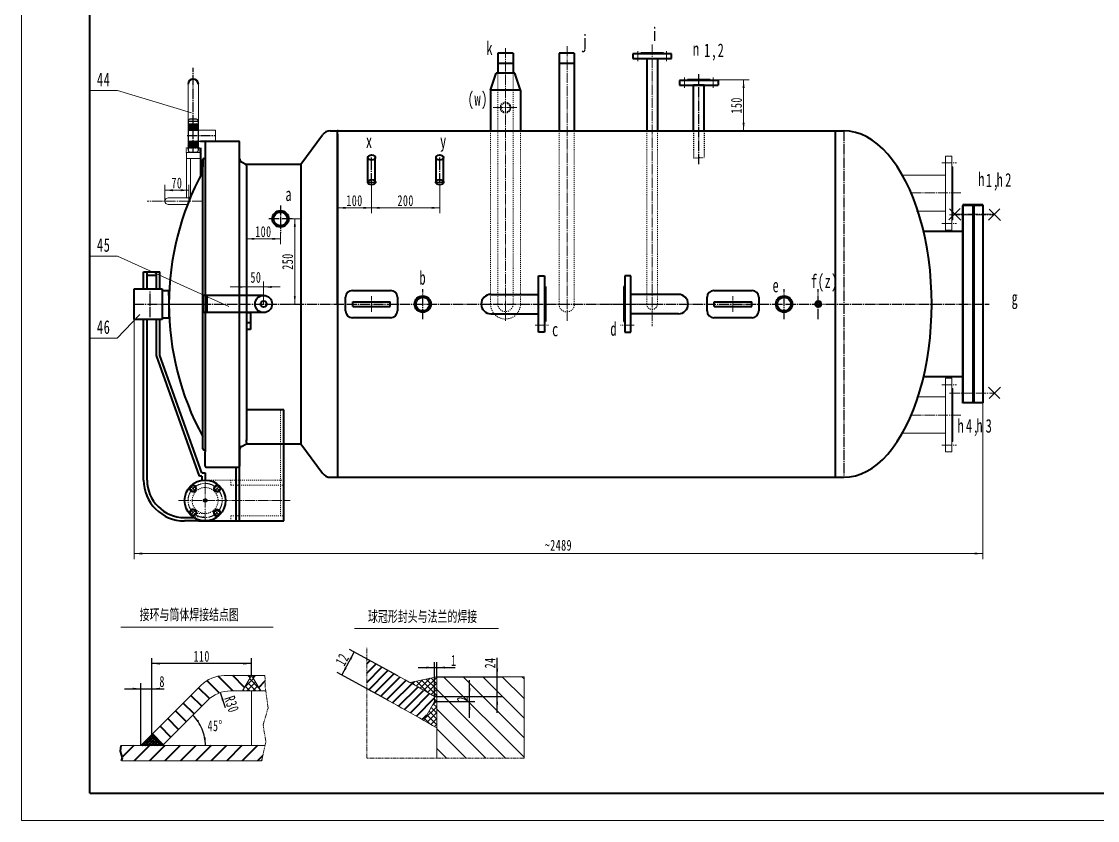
# Model space of a CAD drawing. Header units: millimetres. Extents: x -3364 to 3364, y -2376 to 2376.
# Drawn here: x -3364 to -208, y -2376 to -33 of the extents above; entities that cross this region are included whole.
import ezdxf
from ezdxf.enums import TextEntityAlignment as Align

# ---------------------------------------------------------------- set-up
doc = ezdxf.new("R2010")
doc.units = ezdxf.units.MM
for name, pattern in [('EB_DASH', [6, 3, -3]), ('EB_DASHDOT', [39, 30, -3, 3, -3]), ('双点画线', [22, 12, -2, 2, -2, 2, -2]), ('点画线', [18, 12, -2, 2, -2])]:
    doc.linetypes.add(name, pattern=pattern)
doc.layers.get('0').update_dxf_attribs({"lineweight": 35})
for name, color, linetype, lineweight in [('1', 4, 'Continuous', 18), ('CAXA0', 4, 'Continuous', 35), ('CAXA1', 1, 'EB_DASHDOT', 25), ('CAXA2', 6, 'EB_DASH', 25), ('CAXA4', 3, 'Continuous', 25), ('CAXACDR_DWG1', 4, 'Continuous', 25), ('CAXA中心线层', 1, 'EB_DASHDOT', 25), ('CDR_DIM', 7, 'Continuous', 0), ('CDR_DWG1', 4, 'Continuous', 0), ('CDR_DWG3', 1, 'EB_DASHDOT', 0), ('CDR_DWG5', 6, 'EB_DASH', 0), ('CDR_TEXT', 7, 'Continuous', 0), ('中心线层', 1, '点画线', 18), ('中粗线', 4, 'Continuous', 18), ('双点划线层', 6, '双点画线', 18), ('尺寸线层', 3, 'Continuous', 18), ('粗实线层', 7, 'Continuous', 35), ('细实线层', 7, 'Continuous', 18)]:
    doc.layers.add(name, color=color, linetype=linetype, lineweight=lineweight)
doc.styles.add('标准', font='', dxfattribs={"width": 0.667})
doc.styles.get('标准').set_extended_font_data('宋体')
doc.dimstyles.new('标准', dxfattribs={"dimscale": 8, "dimtxt": 4, "dimasz": 3, "dimexe": 2, "dimexo": 0, "dimtad": 1, "dimdec": 0, "dimdsep": 46, "dimtxsty": '标准', "dimblk": '_CAXARROW', "dimcen": 0, "dimdle": 6, "dimadec": 0, "dimazin": 2, "dimtfac": 0.707107, "dimtdec": 0, "dimtmove": 2, "dimatfit": 3, "dimfxl": 1, "dimfrac": 2, "dimtolj": 1, "dimtzin": 0, "dimarcsym": 1})

# ---------------------------------------------------------------- blocks, each defined once
blk = doc.blocks.new('*X32')
at = {"layer": '细实线层', "lineweight": 18}
h = blk.add_hatch(color=0, dxfattribs=at)
edge = h.paths.add_edge_path(flags=0)
edge.add_arc((0, 0), 0, 0, 360)
at = {"layer": '细实线层', "color": 0}
for p, q in [((-217.7, 65.6), (-297.7, 65.6)), ((0, 0), (-217.7, 65.6))]:
    blk.add_line(p, q, dxfattribs=at)
at = {"layer": '细实线层', "color": 0, "lineweight": 18, "insert": (-257.7, 77.6), "char_height": 40, "width": 136, "attachment_point": 8, "line_spacing_factor": 1.15057, "style": '标准'}
blk.add_mtext('\\T1.1;44', dxfattribs=at)
blk = doc.blocks.new('*X33')
at = {"layer": '细实线层', "lineweight": 18}
h = blk.add_hatch(color=0, dxfattribs=at)
edge = h.paths.add_edge_path(flags=0)
edge.add_arc((0, 0), 0, 0, 360)
at = {"layer": '细实线层', "color": 0}
for p, q in [((-327.3, 147.7), (-407.3, 147.7)), ((0, 0), (-327.3, 147.7))]:
    blk.add_line(p, q, dxfattribs=at)
at = {"layer": '细实线层', "color": 0, "lineweight": 18, "insert": (-367.3, 159.7), "char_height": 40, "width": 136, "attachment_point": 8, "line_spacing_factor": 1.15057, "style": '标准'}
blk.add_mtext('\\T1.1;45', dxfattribs=at)
blk = doc.blocks.new('*X34')
at = {"layer": '细实线层', "lineweight": 18}
h = blk.add_hatch(color=0, dxfattribs=at)
edge = h.paths.add_edge_path(flags=0)
edge.add_arc((0, 0), 0, 0, 360)
at = {"layer": '细实线层', "color": 0}
for p, q in [((0, 0), (-65.8, -69.4)), ((-65.8, -69.4), (-145.8, -69.4))]:
    blk.add_line(p, q, dxfattribs=at)
at = {"layer": '细实线层', "color": 0, "lineweight": 18, "insert": (-105.8, -57.4), "char_height": 40, "width": 136, "attachment_point": 8, "line_spacing_factor": 1.15057, "style": '标准'}
blk.add_mtext('\\T1.1;46', dxfattribs=at)
blk = doc.blocks.new('*X36')
at = {"color": 0}
for p, q in [((502.26, 982.66), (496.91, 988.02)), ((502.26, 975.59), (495.26, 982.59)), ((502.26, 968.52), (495.26, 975.52)), ((502.26, 961.45), (495.26, 968.45)), ((502.26, 954.38), (495.26, 961.38)), ((502.26, 947.31), (495.26, 954.31)), ((502.26, 940.23), (495.26, 947.23)), ((502.26, 933.16), (495.26, 940.16)), ((502.26, 926.09), (495.26, 933.09)), ((497.72, 923.57), (495.26, 926.02))]:
    blk.add_line(p, q, dxfattribs=at)
blk = doc.blocks.new('$CAXA_FRAME_13B17AC1$')
at = {"layer": '粗实线层'}
for q in [(-395.5, 287), (410.5, -287)]:
    blk.add_line((-395.5, -287), q, dxfattribs=at)
at = {"layer": '细实线层'}
for q in [(-420.5, 297), (420.5, -297)]:
    blk.add_line((-420.5, -297), q, dxfattribs=at)
blk = doc.blocks.new('*X39')
at = {"layer": 'CAXA4', "linetype": 'Continuous', "transparency": 16777216}
for points in [[(-2387.8, -1882.1), (-2401.9, -1901.8), (-2396.7, -1904.7)], [(-2424.5, -1949.6), (-2415.7, -1927.1), (-2410.4, -1930)]]:
    blk.add_hatch(color=0, dxfattribs=at).paths.add_polyline_path(points, flags=0)
at = {"layer": 'CAXA4', "color": 0, "linetype": 'Continuous', "transparency": 16777216}
for p, q in [((-2424.5, -1949.6), (-2387.8, -1882.1)), ((-2260.1, -1951.7), (-2401.9, -1874.5)), ((-2296.8, -2019.1), (-2438.6, -1942))]:
    blk.add_line(p, q, dxfattribs=at)
at = {"layer": 'CAXA4', "color": 0, "transparency": 16777216, "insert": (-2423.5, -1903.8), "char_height": 32, "width": 64, "attachment_point": 5, "rotation": 61.4474, "line_spacing_factor": 1.15057, "style": '标准'}
blk.add_mtext('\\T1.1;12', dxfattribs=at)
blk = doc.blocks.new('_CAXARROW')
blk.add_hatch(color=0).paths.add_polyline_path([(0, 0), (-1, 0.125), (-1, -0.125)], flags=0)
blk = doc.blocks.new('*X40')
at = {"layer": 'CAXA4', "linetype": 'Continuous', "transparency": 16777216}
for points in [[(-1968.7, -1954.5), (-1971.7, -1930.5), (-1965.7, -1930.5)], [(-1968.7, -2012.2), (-1971.7, -2036.2), (-1965.7, -2036.2)]]:
    blk.add_hatch(color=0, dxfattribs=at).paths.add_polyline_path(points, flags=0)
at = {"layer": 'CAXA4', "color": 0, "linetype": 'Continuous', "transparency": 16777216}
for p, q in [((-1968.7, -2060.2), (-1968.7, -1899.2)), ((-2145.9, -1954.5), (-1952.7, -1954.5)), ((-2152.3, -2012.2), (-1952.7, -2012.2))]:
    blk.add_line(p, q, dxfattribs=at)
at = {"layer": 'CAXA4', "color": 0, "transparency": 16777216, "insert": (-1989.7, -1913.8), "char_height": 32, "width": 64, "attachment_point": 5, "rotation": 90, "line_spacing_factor": 1.15057, "style": '标准'}
blk.add_mtext('\\T1.1;24', dxfattribs=at)
blk = doc.blocks.new('*X41')
at = {"layer": 'CAXA4', "linetype": 'Continuous', "transparency": 16777216}
for points in [[(-3014, -1989.6), (-3038, -1986.6), (-3038, -1992.6)], [(-2982, -1989.6), (-2958, -1986.6), (-2958, -1992.6)]]:
    blk.add_hatch(color=0, dxfattribs=at).paths.add_polyline_path(points, flags=0)
at = {"layer": 'CAXA4', "color": 0, "linetype": 'Continuous', "transparency": 16777216}
for p, q in [((-3014, -2156.1), (-3014, -1973.6)), ((-2982, -2124.1), (-2982, -1973.6)), ((-3062, -1989.6), (-2945.3, -1989.6))]:
    blk.add_line(p, q, dxfattribs=at)
at = {"layer": 'CAXA4', "color": 0, "transparency": 16777216, "insert": (-2951.4, -1968.6), "char_height": 32, "width": 64, "attachment_point": 5, "line_spacing_factor": 1.15057, "style": '标准'}
blk.add_mtext('\\T1.1;8', dxfattribs=at)
blk = doc.blocks.new('*X42')
at = {"layer": 'CAXA4', "linetype": 'Continuous', "transparency": 16777216}
blk.add_hatch(color=0, dxfattribs=at).paths.add_polyline_path([(-2780.9, -2000.8), (-2770.5, -2022.6), (-2776.2, -2024.5)], flags=0)
at = {"layer": 'CAXA4', "color": 0, "linetype": 'Continuous', "transparency": 16777216}
blk.add_line((-2780.9, -2000.8), (-2766.5, -2044.5), dxfattribs=at)
at = {"layer": 'CAXA4', "color": 0, "linetype": 'Continuous', "transparency": 16777216, "insert": (-2747.4, -2035.1), "char_height": 32, "width": 91.921, "attachment_point": 5, "rotation": 288.3032, "line_spacing_factor": 1.15057, "style": '标准'}
blk.add_mtext('\\T1.1;R30', dxfattribs=at)
blk = doc.blocks.new('*X43')
at = {"layer": 'CAXA4', "linetype": 'Continuous', "transparency": 16777216}
for points in [[(-2861.5, -2066.9), (-2848.6, -2087.3), (-2843.8, -2083.7)], [(-2824.6, -2156.1), (-2829.8, -2132.5), (-2823.9, -2131.7)]]:
    blk.add_hatch(color=0, dxfattribs=at).paths.add_polyline_path(points, flags=0)
at = {"layer": 'CAXA4', "color": 0, "linetype": 'Continuous', "transparency": 16777216}
for start, end in [(22.5, 45), (0, 22.5)]:
    blk.add_arc((-2950.7, -2156.1), 126.1, start, end, dxfattribs=at)
at = {"layer": 'CAXA4', "color": 0, "transparency": 16777216, "insert": (-2796.4, -2098.5), "char_height": 32, "width": 86.704, "attachment_point": 5, "line_spacing_factor": 1.15057, "style": '标准'}
blk.add_mtext('\\T1.1;45%%D', dxfattribs=at)
blk = doc.blocks.new('*X44')
at = {"layer": 'CAXA4', "linetype": 'Continuous', "transparency": 16777216}
for points in [[(-2152.3, -1927.5), (-2176.3, -1924.5), (-2176.3, -1930.5)], [(-2145.9, -1927.5), (-2121.9, -1924.5), (-2121.9, -1930.5)]]:
    blk.add_hatch(color=0, dxfattribs=at).paths.add_polyline_path(points, flags=0)
at = {"layer": 'CAXA4', "color": 0, "linetype": 'Continuous', "transparency": 16777216}
for p, q in [((-2152.3, -2012.2), (-2152.3, -1911.5)), ((-2145.9, -1954.5), (-2145.9, -1911.5)), ((-2200.3, -1927.5), (-2091.7, -1927.5))]:
    blk.add_line(p, q, dxfattribs=at)
at = {"layer": 'CAXA4', "color": 0, "transparency": 16777216, "insert": (-2096.1, -1906.5), "char_height": 32, "width": 64, "attachment_point": 5, "line_spacing_factor": 1.15057, "style": '标准'}
blk.add_mtext('\\T1.1;1', dxfattribs=at)
blk = doc.blocks.new('*X45')
at = {"layer": 'CAXA4', "linetype": 'Continuous', "transparency": 16777216}
for points in [[(-2049.9, -2012.2), (-2052.9, -1988.2), (-2046.9, -1988.2)], [(-2049.9, -2026.8), (-2052.9, -2050.8), (-2046.9, -2050.8)]]:
    blk.add_hatch(color=0, dxfattribs=at).paths.add_polyline_path(points, flags=0)
at = {"layer": 'CAXA4', "color": 0, "linetype": 'Continuous', "transparency": 16777216}
for p, q in [((-2049.9, -2074.8), (-2049.9, -1964.2)), ((-2152.3, -2012.2), (-2033.9, -2012.2)), ((-2152.3, -2026.8), (-2033.9, -2026.8))]:
    blk.add_line(p, q, dxfattribs=at)
at = {"layer": 'CAXA4', "color": 0, "transparency": 16777216, "insert": (-2070.9, -2019.5), "char_height": 32, "width": 64, "attachment_point": 5, "rotation": 90, "line_spacing_factor": 1.15057, "style": '标准'}
blk.add_mtext('\\T1.1;2', dxfattribs=at)
blk = doc.blocks.new('*X46')
at = {"layer": 'CAXA4', "linetype": 'Continuous', "transparency": 16777216}
for points in [[(-2982, -1915.7), (-2958, -1918.7), (-2958, -1912.7)], [(-2689.1, -1915.7), (-2713.1, -1918.7), (-2713.1, -1912.7)]]:
    blk.add_hatch(color=0, dxfattribs=at).paths.add_polyline_path(points, flags=0)
at = {"layer": 'CAXA4', "color": 0, "linetype": 'Continuous', "transparency": 16777216}
for p, q in [((-2982, -2124.1), (-2982, -1899.7)), ((-2689.1, -1915.7), (-2982, -1915.7)), ((-2689.1, -1951.2), (-2689.1, -1899.7))]:
    blk.add_line(p, q, dxfattribs=at)
at = {"layer": 'CAXA4', "color": 0, "transparency": 16777216, "insert": (-2835.5, -1894.7), "char_height": 32, "width": 87.178, "attachment_point": 5, "line_spacing_factor": 1.15057, "style": '标准'}
blk.add_mtext('\\T1.1;110', dxfattribs=at)
blk = doc.blocks.new('*X47')
at = {"layer": '尺寸线层', "linetype": 'Continuous', "transparency": 16777216}
for points in [[(-3033.9, -1593.1), (-3009.9, -1590.1), (-3009.9, -1596.1)], [(-544.4, -1593.1), (-568.4, -1590.1), (-568.4, -1596.1)]]:
    blk.add_hatch(color=0, dxfattribs=at).paths.add_polyline_path(points, flags=0)
at = {"layer": '尺寸线层', "color": 0, "linetype": 'Continuous', "transparency": 16777216}
for p, q in [((-3033.9, -861.5), (-3033.9, -1609.1)), ((-544.4, -861.5), (-544.4, -1609.1)), ((-3033.9, -1593.1), (-544.4, -1593.1))]:
    blk.add_line(p, q, dxfattribs=at)
at = {"layer": '尺寸线层', "color": 0, "transparency": 16777216, "insert": (-1789.1, -1568.9), "char_height": 32, "width": 158.23, "attachment_point": 5, "line_spacing_factor": 1.15057, "style": '标准'}
blk.add_mtext('\\T1.1;~2489', dxfattribs=at)
blk = doc.blocks.new('*X49')
at = {"layer": '尺寸线层', "linetype": 'Continuous', "transparency": 16777216}
for points in [[(-2704.4, -811.3), (-2728.4, -808.3), (-2728.4, -814.3)], [(-2653.8, -811.3), (-2629.8, -808.3), (-2629.8, -814.3)]]:
    blk.add_hatch(color=0, dxfattribs=at).paths.add_polyline_path(points, flags=0)
at = {"layer": '尺寸线层', "color": 0, "linetype": 'Continuous', "transparency": 16777216}
for p, q in [((-2752.4, -811.3), (-2605.8, -811.3)), ((-2704.4, -861.5), (-2704.4, -795.3)), ((-2653.8, -861.2), (-2653.8, -795.3))]:
    blk.add_line(p, q, dxfattribs=at)
at = {"layer": '尺寸线层', "color": 0, "transparency": 16777216, "insert": (-2676.5, -783.2), "char_height": 32, "width": 64, "attachment_point": 5, "line_spacing_factor": 1.15057, "style": '标准'}
blk.add_mtext('\\T1.1;50', dxfattribs=at)
blk = doc.blocks.new('*X50')
at = {"layer": '尺寸线层', "linetype": 'Continuous', "transparency": 16777216}
for points in [[(-2704.7, -670.1), (-2680.7, -667.1), (-2680.7, -673.1)], [(-2604.4, -670.1), (-2628.4, -667.1), (-2628.4, -673.1)]]:
    blk.add_hatch(color=0, dxfattribs=at).paths.add_polyline_path(points, flags=0)
at = {"layer": '尺寸线层', "color": 0, "linetype": 'Continuous', "transparency": 16777216}
for p, q in [((-2704.7, -734.2), (-2704.7, -654.1)), ((-2604.4, -652.6), (-2604.4, -686.1)), ((-2704.7, -670.1), (-2604.4, -670.1))]:
    blk.add_line(p, q, dxfattribs=at)
at = {"layer": '尺寸线层', "color": 0, "transparency": 16777216, "insert": (-2654.5, -649.1), "char_height": 32, "width": 87.178, "attachment_point": 5, "line_spacing_factor": 1.15057, "style": '标准'}
blk.add_mtext('\\T1.1;100', dxfattribs=at)
blk = doc.blocks.new('*X51')
at = {"layer": '尺寸线层', "linetype": 'Continuous', "transparency": 16777216}
for points in [[(-2562.4, -611.5), (-2565.4, -635.5), (-2559.4, -635.5)], [(-2562.4, -861.5), (-2565.4, -837.5), (-2559.4, -837.5)]]:
    blk.add_hatch(color=0, dxfattribs=at).paths.add_polyline_path(points, flags=0)
at = {"layer": '尺寸线层', "color": 0, "linetype": 'Continuous', "transparency": 16777216}
for p, q in [((-2575.9, -611.5), (-2546.4, -611.5)), ((-2562.4, -861.5), (-2562.4, -611.5)), ((-2544.3, -861.5), (-2578.4, -861.5))]:
    blk.add_line(p, q, dxfattribs=at)
at = {"layer": '尺寸线层', "color": 0, "transparency": 16777216, "insert": (-2583.4, -736.5), "char_height": 32, "width": 90.973, "attachment_point": 5, "rotation": 90, "line_spacing_factor": 1.15057, "style": '标准'}
blk.add_mtext('\\T1.1;250', dxfattribs=at)
blk = doc.blocks.new('*X69')
at = {"layer": '尺寸线层', "linetype": 'Continuous', "transparency": 16777216}
for points in [[(-1245.9, -203.5), (-1242.9, -227.5), (-1248.9, -227.5)], [(-1245.9, -353.5), (-1242.9, -329.5), (-1248.9, -329.5)]]:
    blk.add_hatch(color=0, dxfattribs=at).paths.add_polyline_path(points, flags=0)
at = {"layer": '尺寸线层', "color": 0, "linetype": 'Continuous', "transparency": 16777216}
for p, q in [((-1377.2, -203.5), (-1229.9, -203.5)), ((-1245.9, -203.5), (-1245.9, -353.5)), ((-1377.2, -353.5), (-1229.9, -353.5))]:
    blk.add_line(p, q, dxfattribs=at)
at = {"layer": '尺寸线层', "color": 0, "transparency": 16777216, "insert": (-1266.9, -278.5), "char_height": 32, "width": 87.178, "attachment_point": 5, "rotation": 90, "line_spacing_factor": 1.15057, "style": '标准'}
blk.add_mtext('\\T1.1;150', dxfattribs=at)
blk = doc.blocks.new('*X70')
at = {"layer": '尺寸线层', "linetype": 'Continuous', "transparency": 16777216}
for points in [[(-2437.2, -579.2), (-2413.2, -576.2), (-2413.2, -582.2)], [(-2337.2, -579.2), (-2361.2, -576.2), (-2361.2, -582.2)]]:
    blk.add_hatch(color=0, dxfattribs=at).paths.add_polyline_path(points, flags=0)
at = {"layer": '尺寸线层', "color": 0, "linetype": 'Continuous', "transparency": 16777216}
for p, q in [((-2437.2, -363.3), (-2437.2, -595.2)), ((-2337.2, -503.9), (-2337.2, -595.2)), ((-2437.2, -579.2), (-2337.2, -579.2))]:
    blk.add_line(p, q, dxfattribs=at)
at = {"layer": '尺寸线层', "color": 0, "transparency": 16777216, "insert": (-2387.2, -558.2), "char_height": 32, "width": 87.178, "attachment_point": 5, "line_spacing_factor": 1.15057, "style": '标准'}
blk.add_mtext('\\T1.1;100', dxfattribs=at)
blk = doc.blocks.new('*X71')
at = {"layer": '尺寸线层', "linetype": 'Continuous', "transparency": 16777216}
for points in [[(-2337.2, -579.2), (-2313.2, -576.2), (-2313.2, -582.2)], [(-2137.2, -579.2), (-2161.2, -576.2), (-2161.2, -582.2)]]:
    blk.add_hatch(color=0, dxfattribs=at).paths.add_polyline_path(points, flags=0)
at = {"layer": '尺寸线层', "color": 0, "linetype": 'Continuous', "transparency": 16777216}
for p, q in [((-2337.2, -503.9), (-2337.2, -595.2)), ((-2137.2, -511.5), (-2137.2, -595.2)), ((-2337.2, -579.2), (-2137.2, -579.2))]:
    blk.add_line(p, q, dxfattribs=at)
at = {"layer": '尺寸线层', "color": 0, "transparency": 16777216, "insert": (-2237.2, -558.2), "char_height": 32, "width": 90.973, "attachment_point": 5, "line_spacing_factor": 1.15057, "style": '标准'}
blk.add_mtext('\\T1.1;200', dxfattribs=at)
blk = doc.blocks.new('*X98')
at = {"layer": '尺寸线层', "linetype": 'Continuous', "transparency": 16777216}
for points in [[(-2943.2, -527.5), (-2919.2, -524.5), (-2919.2, -530.5)], [(-2873.1, -527.5), (-2897.1, -524.5), (-2897.1, -530.5)]]:
    blk.add_hatch(color=0, dxfattribs=at).paths.add_polyline_path(points, flags=0)
at = {"layer": '尺寸线层', "color": 0, "linetype": 'Continuous', "transparency": 16777216}
for p, q in [((-2943.2, -559.4), (-2943.2, -511.5)), ((-2943.2, -527.5), (-2873.1, -527.5)), ((-2873.1, -559.4), (-2873.1, -511.5))]:
    blk.add_line(p, q, dxfattribs=at)
at = {"layer": '尺寸线层', "color": 0, "transparency": 16777216, "insert": (-2908.2, -506.5), "char_height": 32, "width": 64, "attachment_point": 5, "line_spacing_factor": 1.15057, "style": '标准'}
blk.add_mtext('\\T1.1;70', dxfattribs=at)
blk = doc.blocks.new('C$39657F2645EE43B7912445A6155F44A7')
at = {"layer": 'CAXA0', "linetype": 'Continuous', "lineweight": 35}
for p, q in [((20, 80), (132, 80)), ((0, 20), (0, 60)), ((21, 33), (21, 47)), ((21, 47), (131, 47)), ((21, 33), (131, 33)), ((131, 33), (131, 47)), ((152, 60), (152, 20)), ((132, 0), (20, 0))]:
    blk.add_line(p, q, dxfattribs=at)
for centre, start, end in [((20, 60), 90, 180), ((132, 60), 0, 90), ((20, 20), 180, 270), ((132, 20), 270, 360)]:
    blk.add_arc(centre, 20, start, end, dxfattribs=at)
at = {"layer": '中心线层', "linetype": '点画线', "lineweight": 18}
blk.add_line((76, 17), (76, 63), dxfattribs=at)
blk.add_line((76, 17), (76, 63), dxfattribs=at)

msp = doc.modelspace()

# ---------------------------------------------------------------- hatches: boundary and pattern name
h = msp.add_hatch()
h.set_pattern_fill('无图案', color=0, scale=19.2, angle=45, style=0, pattern_type=0)
h.set_pattern_definition([(45, (0, 0), (-13.57645, 13.57645), [])])
edge = h.paths.add_edge_path(flags=0)
edge.add_line((-2351.2, -1989.2), (-2351.2, -1984.8))
edge.add_line((-2351.2, -1984.8), (-2351.2, -1901.8))
edge.add_arc((-6946, -10418.2), 9676.8, 60.794, 61.65197, ccw=False)
edge.add_arc((-6946, -10418.2), 9676.8, 60.30499, 60.794, ccw=False)
edge.add_line((-2152.3, -2012.2), (-2152.3, -2026.8))
edge.add_line((-2152.3, -2026.8), (-2184.2, -2082.5))
edge.add_arc((-6946, -10418.2), 9600, 60.26247, 61.40438)
at = {"lineweight": 0}
h = msp.add_hatch(dxfattribs=at)
h.set_pattern_fill('ANSI37', color=256, scale=3.84, angle=90, style=0)
h.paths.add_polyline_path([(-2689.1, -1995.9), (-2693.9, -1995.9), (-2716.1, -1995.9), (-2709.8, -1985.5), (-2692.7, -1957.3), (-2689.1, -1951.2), (-2685.4, -1957.3), (-2668.3, -1985.5), (-2662, -1995.9)], flags=0)
h = msp.add_hatch(dxfattribs=at)
h.set_pattern_fill('ANSI37', color=256, scale=3.84, style=0)
edge = h.paths.add_edge_path(flags=0)
edge.add_line((-2184.2, -2082.5), (-2182.9, -2080.3))
edge.add_line((-2182.9, -2080.3), (-2152.3, -2026.8))
edge.add_line((-2152.3, -2026.8), (-2152.3, -2012.2))
edge.add_arc((-6946, -10418.2), 9676.8, 60.30499, 60.794)
edge.add_line((-2224.2, -1971.6), (-2145.9, -1954.5))
edge.add_line((-2145.9, -1954.5), (-2145.9, -2104.4))
edge.add_arc((-6946, -10418.2), 9600, 59.99916, 60.26247)
h = msp.add_hatch(dxfattribs=at)
h.set_pattern_fill('ANSI31', color=256, style=0, pattern_type=0)
h.set_pattern_definition([(135, (0, 0), (-28.7368, -28.7368), [])])
h.paths.add_polyline_path([(-1889.9, -1967.3), (-1889.9, -1954.5), (-2145.9, -1954.5), (-2145.9, -2102.2), (-2145.9, -2193.3), (-1889.9, -2193.3)], flags=0)
h = msp.add_hatch()
h.set_pattern_fill('ANSI37', scale=1.92, angle=90, style=0)
h.paths.add_polyline_path([(-2950.7, -2156.1), (-2983.4, -2156.1), (-2988.9, -2156.1), (-3014, -2156.1), (-2982, -2124.1)], flags=0)

# ---------------------------------------------------------------- linework, layer by layer
at = {"linetype": 'Continuous', "lineweight": 0}
for p, q in [((-1965.3, -125.5), (-1965.3, -155.3)), ((-1923.3, -125.5), (-1923.3, -155.3)), ((-1785.8, -125.5), (-1785.8, -155.3)), ((-1743.8, -125.5), (-1743.8, -155.3))]:
    msp.add_line(p, q, dxfattribs=at)
at = {"color": 0}
for p, q in [((-2744.5, -1995.9), (-2787.6, -1952.9)), ((-2709.8, -1985.5), (-2744.1, -1951.1)), ((-2692.7, -1957.3), (-2698.8, -1951.1)), ((-2685.4, -1957.3), (-2679.3, -1951.1)), ((-2812.5, -2018.5), (-2844.5, -1986.5)), ((-2783.9, -2001.8), (-2820.1, -1965.7)), ((-2668.3, -1985.5), (-2649.7, -1966.8)), ((-2835.4, -2040.8), (-2867.1, -2009.2)), ((-2858, -2063.5), (-2889.7, -2031.8)), ((-2903.3, -2108.7), (-2935, -2077)), ((-2880.7, -2086.1), (-2912.3, -2054.4)), ((-2925.9, -2131.3), (-2957.6, -2099.7)), ((-2948.6, -2154), (-2980.2, -2122.3)), ((-2658.9, -2199.1), (-2660.7, -2200.9))]:
    msp.add_line(p, q, dxfattribs=at)
at = {"color": 1}
msp.add_line((-2950.7, -2156.1), (-2982, -2124.1), dxfattribs=at)
at = {"color": 7}
for p, q in [((-3073.5, -2172.7), (-3071.7, -2156.1)), ((-3068, -2191.9), (-3073.5, -2172.7)), ((-3070.4, -2200.9), (-3068, -2191.9))]:
    msp.add_line(p, q, dxfattribs=at)
at = {"layer": '1'}
for p, q in [((-2689.1, -1951.2), (-2716.1, -1995.9)), ((-2689.1, -1951.2), (-2662, -1995.9)), ((-2689.1, -1995.9), (-2689.1, -2156.1))]:
    msp.add_line(p, q, dxfattribs=at)
at = {"layer": 'CAXA0', "linetype": 'Continuous', "lineweight": 35}
for p, q in [((-1922.2, -125.5), (-1966.5, -125.5)), ((-1966.5, -125.5), (-1966.5, -184.6)), ((-1922.2, -125.5), (-1922.2, -184.6)), ((-1787, -125.5), (-1787, -353.5)), ((-1742.7, -125.5), (-1787, -125.5)), ((-1742.7, -125.5), (-1742.7, -353.5)), ((-1547.8, -125.5), (-1547.8, -127.5)), ((-1480.8, -125.5), (-1547.8, -125.5)), ((-1480.8, -127.5), (-1480.8, -125.5)), ((-1966.5, -155.3), (-1922.2, -155.3)), ((-1787, -155.3), (-1742.7, -155.3)), ((-1571, -127.5), (-1571, -141.3)), ((-1457.7, -127.5), (-1571, -127.5)), ((-1571, -141.3), (-1530.2, -141.3)), ((-1530.2, -141.3), (-1530.2, -353.5)), ((-1530.2, -141.3), (-1457.7, -141.3)), ((-1498.6, -141.3), (-1498.6, -353.5)), ((-1457.7, -141.3), (-1457.7, -127.5)), ((-1988.2, -233.9), (-1971.4, -184.6)), ((-1917.2, -184.6), (-1971.4, -184.6)), ((-1900.6, -233.9), (-1917.2, -184.6)), ((-1433.9, -205.5), (-1433.9, -219.3)), ((-1320.6, -205.5), (-1433.9, -205.5)), ((-1433.9, -219.3), (-1320.6, -219.3)), ((-1410.7, -203.5), (-1410.7, -205.5)), ((-1343.7, -203.5), (-1410.7, -203.5)), ((-1393, -353.5), (-1393, -219.3)), ((-1361.5, -219.3), (-1393, -219.3)), ((-1361.5, -353.5), (-1361.5, -219.3)), ((-1343.7, -205.5), (-1343.7, -203.5)), ((-1320.9, -205.5), (-1320.9, -219.3)), ((-1988.2, -233.9), (-1988.2, -353.5)), ((-1900.6, -233.9), (-1988.2, -233.9)), ((-1900.6, -233.9), (-1900.6, -353.5)), ((-2544.4, -451.5), (-2481.1, -365.5)), ((-2458.2, -353.5), (-2437.2, -353.5)), ((-2437.2, -353.5), (-952.2, -353.5)), ((-2437.2, -861.5), (-2437.2, -353.5)), ((-2437.2, -363.3), (-2437.2, -1369.5)), ((-977.2, -353.5), (-977.2, -1369.5)), ((-2839.2, -383.4), (-2794.7, -383.4)), ((-2839.2, -416.9), (-2839.2, -403.4)), ((-2839.2, -403.4), (-2839.2, -485.8)), ((-2825.4, -386.6), (-2825.4, -428.6)), ((-2825.4, -407.6), (-2825.4, -1294.5)), ((-2822.4, -383.6), (-2727.4, -383.6)), ((-2725.3, -384.4), (-2725.3, -1497.4)), ((-2724.4, -435.4), (-2724.4, -386.6)), ((-2832.2, -437.6), (-2832.2, -458.6)), ((-2832.2, -1264.5), (-2832.2, -437.6)), ((-2829.2, -434.6), (-2825.4, -434.6)), ((-2348.2, -504), (-2348.2, -431.5)), ((-2326.2, -504), (-2326.2, -431.5)), ((-2148.2, -504), (-2148.2, -431.5)), ((-2126.2, -504), (-2126.2, -431.5)), ((-2718.9, -444.3), (-2704.4, -451.6)), ((-2704.4, -451.5), (-2544.4, -451.5)), ((-2704.4, -455.5), (-2704.4, -451.6)), ((-2704.4, -455.5), (-2704.4, -463.9)), ((-2704.4, -461.5), (-2704.4, -1261.5)), ((-2544.3, -451.5), (-2544.3, -1271.7)), ((-2348.2, -511.6), (-2348.2, -511.5)), ((-2148.2, -511.6), (-2148.2, -511.5)), ((-544.4, -570.6), (-602.5, -570.6)), ((-602.5, -570.6), (-602.5, -1150.6)), ((-544.4, -572.4), (-602.5, -572.4)), ((-602.5, -1152.4), (-602.5, -572.4)), ((-573, -1150.6), (-573, -570.6)), ((-570, -1150.6), (-570, -570.6)), ((-544.4, -570.6), (-544.4, -1150.6)), ((-718.2, -647.6), (-602.5, -647.6)), ((-602.5, -1071.3), (-602.5, -651.7)), ((-3005.8, -816.5), (-3005.8, -766.7)), ((-3005.8, -766.7), (-2958.4, -766.7)), ((-2995.8, -816.5), (-2995.8, -766.7)), ((-2995.8, -776.7), (-2968.4, -776.7)), ((-2968.4, -816.5), (-2968.4, -766.7)), ((-2958.4, -816.5), (-2958.4, -766.7)), ((-1847.2, -943.7), (-1847.2, -778.7)), ((-1847.2, -778.7), (-1830.2, -778.7)), ((-1830.2, -778.7), (-1830.2, -943.7)), ((-1594.2, -778.7), (-1594.2, -943.7)), ((-1577.2, -778.7), (-1594.2, -778.7)), ((-1577.2, -943.7), (-1577.2, -778.7)), ((-3033.9, -906.5), (-3033.9, -816.5)), ((-3033.9, -816.5), (-2951.9, -816.5)), ((-2951.9, -816.5), (-2951.9, -906.5)), ((-1830.2, -810.2), (-1827.2, -810.2)), ((-1827.2, -810.2), (-1827.2, -912.2)), ((-1597.2, -810.2), (-1597.2, -912.2)), ((-1594.2, -810.2), (-1597.2, -810.2)), ((-2951.4, -821.5), (-2931.4, -821.5)), ((-2931.4, -836.5), (-2931.4, -821.5)), ((-2931.4, -836.5), (-2931.4, -886.5)), ((-2931.4, -836.5), (-2931, -836.5)), ((-2653.8, -836.2), (-2832.2, -836.2)), ((-2832.2, -836.2), (-2832.2, -886.2)), ((-2820.2, -836.2), (-2820.2, -886.2)), ((-1987.2, -833), (-1847.2, -833)), ((-1437.2, -833), (-1577.2, -833)), ((-2951.9, -906.5), (-3033.9, -906.5)), ((-3005.8, -1377.5), (-3005.8, -906.5)), ((-2995.8, -1377.5), (-2995.8, -906.5)), ((-2968.4, -1012.5), (-2968.4, -906.5)), ((-2958.4, -1012.5), (-2958.4, -906.5)), ((-2951.4, -901.5), (-2931.4, -901.5)), ((-2931.4, -886.5), (-2931.4, -901.5)), ((-2931.4, -886.5), (-2931, -886.5)), ((-2653.8, -886.2), (-2832.2, -886.2)), ((-2704.4, -886.2), (-2692.4, -886.2)), ((-2692.4, -886.2), (-2692.4, -936.2)), ((-1987.2, -890), (-1847.2, -890)), ((-1827.2, -912.2), (-1830.2, -912.2)), ((-1597.2, -912.2), (-1594.2, -912.2)), ((-1437.2, -890), (-1577.2, -890)), ((-2692.4, -916.2), (-2704.6, -916.2)), ((-2692.4, -936.2), (-2704.6, -936.2)), ((-1830.2, -943.7), (-1847.2, -943.7)), ((-1594.2, -943.7), (-1577.2, -943.7)), ((-2842, -1366.4), (-2968.4, -1012.5)), ((-2834.8, -1356.4), (-2958.4, -1012.5)), ((-717.8, -1073.6), (-602.5, -1073.6)), ((-544.4, -1150.6), (-602.5, -1150.6)), ((-2594.8, -1171.8), (-2704.4, -1171.8)), ((-2594.8, -1492.8), (-2594.8, -1171.8)), ((-2704.4, -1267.5), (-2704.4, -1259.1)), ((-2832.2, -1285.5), (-2832.2, -1264.5)), ((-2832.2, -1285.5), (-2832.2, -1264.5)), ((-2829.2, -1288.5), (-2825.4, -1288.5)), ((-2724.4, -1287.7), (-2724.4, -1336.5)), ((-2724.4, -1287.7), (-2724.4, -1336.5)), ((-2718.9, -1278.7), (-2704.4, -1271.5)), ((-2718.9, -1278.7), (-2704.4, -1271.5)), ((-2704.4, -1267.5), (-2704.4, -1271.5)), ((-2704.4, -1267.5), (-2704.4, -1271.5)), ((-2704.4, -1271.5), (-2544.3, -1271.5)), ((-2544.3, -1271.5), (-2481.1, -1357.6)), ((-2825.4, -1336.5), (-2825.4, -1294.5)), ((-2825.4, -1336.5), (-2825.4, -1294.5)), ((-2834.8, -1356.4), (-2825.5, -1356.4)), ((-2825.5, -1356.4), (-2825.5, -1377.5)), ((-2822.4, -1339.5), (-2727.4, -1339.5)), ((-2822.4, -1339.5), (-2727.4, -1339.5)), ((-2734.8, -1497.4), (-2734.8, -1339.5)), ((-2835.5, -1366.4), (-2842, -1366.4)), ((-2835.5, -1366.4), (-2835.5, -1378.4)), ((-2594.8, -1497.4), (-2594.8, -1372.8)), ((-2458.2, -1369.5), (-952.2, -1369.5)), ((-2458.2, -1369.5), (-2437.2, -1369.5)), ((-2863.8, -1392.7), (-2870.9, -1399.8)), ((-2870.9, -1399.8), (-2868.3, -1409.5)), ((-2868.3, -1409.4), (-2858.6, -1412)), ((-2854.2, -1395.3), (-2863.8, -1392.7)), ((-2858.6, -1412), (-2851.6, -1405)), ((-2854.2, -1395.3), (-2851.6, -1405)), ((-2792.6, -1392.5), (-2799.7, -1399.6)), ((-2799.7, -1399.6), (-2797.1, -1409.2)), ((-2797.1, -1409.2), (-2787.5, -1411.8)), ((-2783, -1395.1), (-2792.6, -1392.5)), ((-2787.5, -1411.8), (-2780.4, -1404.7)), ((-2783, -1395.1), (-2780.4, -1404.7)), ((-2863.3, -1463.4), (-2870.4, -1470.4)), ((-2870.4, -1470.4), (-2867.8, -1480.1)), ((-2867.8, -1480.1), (-2858.2, -1482.7)), ((-2853.7, -1466), (-2863.3, -1463.4)), ((-2858.2, -1482.7), (-2851.1, -1475.6)), ((-2853.7, -1466), (-2851.1, -1475.6)), ((-2793.3, -1463.7), (-2800.4, -1470.7)), ((-2800.4, -1470.7), (-2797.7, -1480.4)), ((-2797.8, -1480.4), (-2788.1, -1483)), ((-2783.6, -1466.2), (-2793.3, -1463.7)), ((-2788.1, -1483), (-2781, -1475.9)), ((-2783.6, -1466.2), (-2781, -1475.9)), ((-2885.8, -1487.5), (-2858.7, -1487.5)), ((-2825.5, -1497.5), (-2885.8, -1497.5)), ((-2844.8, -1497.4), (-2594.8, -1497.4))]:
    msp.add_line(p, q, dxfattribs=at)
at = {"layer": 'CAXA0', "color": 0, "linetype": 'Continuous', "lineweight": 25}
for p, q in [((-2859.3, -351.4), (-2875.3, -335.4)), ((-2863.6, -351.4), (-2875.3, -339.6)), ((-2867.8, -351.4), (-2875.3, -343.9)), ((-2855.1, -351.4), (-2873.6, -332.9)), ((-2850.8, -351.4), (-2869.3, -332.9)), ((-2846.6, -351.4), (-2865.1, -332.9)), ((-2845.3, -348.4), (-2860.9, -332.9)), ((-2845.3, -344.2), (-2856.6, -332.9)), ((-2845.3, -339.9), (-2852.4, -332.9)), ((-2845.3, -335.7), (-2848.1, -332.9)), ((-2872.1, -351.4), (-2875.3, -348.1)), ((-2859.7, -401.9), (-2875.3, -386.3)), ((-2864, -401.9), (-2875.3, -390.5)), ((-2868.2, -401.9), (-2875.3, -394.8)), ((-2872.5, -401.9), (-2875.3, -399)), ((-2855.5, -401.9), (-2874, -383.4)), ((-2851.3, -401.9), (-2869.8, -383.4)), ((-2847, -401.9), (-2865.5, -383.4)), ((-2845.3, -399.3), (-2861.3, -383.4)), ((-2845.3, -395.1), (-2857, -383.4)), ((-2845.3, -390.9), (-2852.8, -383.4)), ((-2845.3, -386.6), (-2848.5, -383.4))]:
    msp.add_line(p, q, dxfattribs=at)
at = {"layer": 'CAXA0', "linetype": 'Continuous', "lineweight": 35}
for centre, radius in [((-2604.4, -611.5), 24), ((-2604.4, -611.5), 20), ((-2653.8, -861.2), 25), ((-2187.2, -861.5), 24), ((-2187.2, -861.5), 20), ((-1127.2, -861.5), 24), ((-1127.2, -861.5), 20), ((-2653.8, -861.2), 9), ((-1027.2, -861.5), 9), ((-1027.2, -861.5), 6), ((-2825.5, -1437.5), 60), ((-2861.2, -1402.4), 8.7), ((-2790, -1402.1), 8.7), ((-2825.5, -1437.5), 4), ((-2860.8, -1473), 8.7), ((-2790.7, -1473.3), 8.7)]:
    msp.add_circle(centre, radius, dxfattribs=at)
for centre, radius, start, end in [((-2860.3, -216.4), 15, 360, 180), ((-2458.2, -381.5), 28, 90, 145), ((-2822.4, -386.6), 3, 90, 180), ((-2727.4, -386.6), 3, 0, 90), ((-2829.2, -437.6), 3, 90, 180), ((-2714.4, -435.4), 10, 180, 243.4349), ((-2119.4, -861.5), 812, 151.385, 208.615), ((-1987.2, -861.5), 28.5, 90, 270), ((-1437.2, -861.5), 28.5, 270, 90), ((-2829.2, -1285.5), 3, 180, 270), ((-2829.2, -1285.5), 3, 180, 270), ((-2714.4, -1287.7), 10, 116.5651, 180), ((-2714.4, -1287.7), 10, 116.5651, 180), ((-2822.4, -1336.5), 3, 180, 270), ((-2822.4, -1336.5), 3, 180, 270), ((-2727.4, -1336.5), 3, 270, 0), ((-2727.4, -1336.5), 3, 270, 0), ((-2885.8, -1377.5), 120, 180, 270), ((-2885.8, -1377.5), 110, 180, 270), ((-2458.2, -1341.5), 28, 215, 270)]:
    msp.add_arc(centre, radius, start, end, dxfattribs=at)
msp.add_ellipse((-952.2, -861.5), major_axis=(0, -508), ratio=0.507874, start_param=0, end_param=3.141593, dxfattribs=at)
for centre in [(-2337.2, -431.6), (-2137.2, -431.6), (-2337.2, -503.9), (-2137.2, -503.9)]:
    msp.add_ellipse(centre, major_axis=(-11, 0), ratio=0.695404, dxfattribs=at)
at = {"layer": 'CAXA1', "linetype": 'EB_DASHDOT', "lineweight": 25}
for p, q in [((-2860.3, -415.4), (-2860.3, -168.8)), ((-2878.3, -367.4), (-2794.7, -367.4)), ((-2437.2, -350.8), (-2437.2, -363.3)), ((-952.2, -353.5), (-952.2, -1369.5)), ((-2337.2, -507), (-2337.2, -428.5)), ((-2137.2, -507), (-2137.2, -428.5)), ((-2351.2, -503.9), (-2323.2, -503.9)), ((-2151.2, -503.9), (-2123.2, -503.9)), ((-2604.4, -572), (-2604.4, -652.5)), ((-2570.5, -611.5), (-2638.3, -611.5)), ((-2187.2, -905.6), (-2187.2, -817.4)), ((-1127.2, -905.6), (-1127.2, -817.4)), ((-1027.2, -905.6), (-1027.2, -817.4)), ((-2986.9, -899.5), (-2986.9, -823.5)), ((-3033.9, -861.5), (-525.8, -861.5)), ((-2931.4, -861.5), (-2812.2, -861.5))]:
    msp.add_line(p, q, dxfattribs=at)
at = {"layer": 'CAXA1'}
msp.add_line((-1377.2, -450.7), (-1377.2, -185.8), dxfattribs=at)
at = {"layer": 'CAXA2'}
for p, q in [((-1393, -353.5), (-1393, -432.9)), ((-1361.5, -353.5), (-1361.5, -431.2)), ((-2879.9, -416.9), (-2879.9, -403.4)), ((-2879.9, -403.4), (-2839.2, -403.4)), ((-1393, -432.9), (-1361.5, -431.2))]:
    msp.add_line(p, q, dxfattribs=at)
at = {"layer": 'CAXACDR_DWG1', "linetype": 'Continuous', "lineweight": 25}
for p, q in [((-2875.3, -324.4), (-2875.3, -410.4)), ((-2875.3, -332.9), (-2845.3, -332.9)), ((-2850.3, -319.4), (-2870.3, -319.4)), ((-2845.3, -410.4), (-2845.3, -324.4)), ((-2875.3, -351.4), (-2845.3, -351.4)), ((-2875.3, -383.4), (-2839.2, -383.4)), ((-2875.3, -401.9), (-2845.3, -401.9)), ((-2870.3, -415.4), (-2850.3, -415.4))]:
    msp.add_line(p, q, dxfattribs=at)
for centre, start, end in [((-2870.3, -324.4), 90, 180), ((-2850.3, -324.4), 0, 90), ((-2870.3, -410.4), 180, 270), ((-2850.3, -410.4), 270, 360)]:
    msp.add_arc(centre, 5, start, end, dxfattribs=at)
at = {"layer": 'CAXA中心线层', "linetype": 'EB_DASHDOT', "lineweight": 25}
for p, q in [((-2875.3, -325.4), (-2845.3, -325.4)), ((-2874.6, -395.3), (-2844.6, -395.3))]:
    msp.add_line(p, q, dxfattribs=at)
at = {"layer": 'CDR_DIM', "linetype": 'Continuous', "lineweight": 0}
for p, q in [((-611, -581.5), (-644.2, -614.7)), ((-642.1, -581.8), (-608.9, -615)), ((-494.3, -582.5), (-527.5, -615.7)), ((-525.4, -582.7), (-492.1, -615.9)), ((-494.3, -1138.8), (-527.5, -1105.6)), ((-525.4, -1138.6), (-492.1, -1105.3))]:
    msp.add_line(p, q, dxfattribs=at)
msp.add_arc((-2825.5, -1437.5), 5, 156.1076, 103.4625, dxfattribs=at)
at = {"layer": 'CDR_DWG1'}
for p, q in [((-2875.3, -367.4), (-2875.3, -216.4)), ((-2845.3, -367.4), (-2845.3, -216.4)), ((-2845.3, -351.4), (-2794.7, -351.4)), ((-2794.7, -351.4), (-2794.7, -383.4)), ((-2879.9, -416.9), (-2839.2, -416.9)), ((-2879.9, -416.9), (-2879.9, -434.3)), ((-2879.9, -416.9), (-2866.4, -416.9)), ((-2879.9, -434.3), (-2839.2, -434.3)), ((-2879.9, -434.3), (-2879.9, -549.6)), ((-2867.9, -434.3), (-2867.9, -546.9))]:
    msp.add_line(p, q, dxfattribs=at)
at = {"layer": 'CDR_DWG1', "linetype": 'Continuous', "lineweight": 0}
for p, q in [((-653.9, -427.8), (-635.2, -427.8)), ((-653.9, -644.5), (-653.9, -427.8)), ((-635.2, -427.8), (-635.2, -644.5)), ((-635.2, -458.4), (-632.2, -458.4)), ((-632.2, -458.4), (-632.2, -614)), ((-784.1, -483), (-653.9, -483)), ((-653.9, -483), (-653.9, -589.4)), ((-2869.1, -549.6), (-2933.4, -549.6)), ((-2877, -569.3), (-2933.4, -569.3)), ((-739.2, -589.4), (-653.9, -589.4)), ((-632.2, -614), (-635.2, -614)), ((-653.9, -644.5), (-635.2, -644.5)), ((-653.9, -1078.6), (-653.9, -1295.2)), ((-635.2, -1078.6), (-653.9, -1078.6)), ((-635.2, -1295.2), (-635.2, -1078.6)), ((-734.4, -1133.7), (-653.9, -1133.7)), ((-653.9, -1240.1), (-653.9, -1133.7)), ((-632.2, -1109.1), (-635.2, -1109.1)), ((-632.2, -1264.7), (-632.2, -1109.1)), ((-784.1, -1240.1), (-653.9, -1240.1)), ((-635.2, -1264.7), (-632.2, -1264.7)), ((-653.9, -1295.2), (-635.2, -1295.2))]:
    msp.add_line(p, q, dxfattribs=at)
msp.add_arc((-2933.4, -559.4), 9.85, 90, 270, dxfattribs=at)
at = {"layer": 'CDR_DWG3', "linetype": 'EB_DASHDOT', "lineweight": 0}
for p, q in [((-1944.4, -110.4), (-1944.4, -910.8)), ((-1763.8, -105), (-1763.8, -910.8)), ((-1556.2, -149.2), (-1556.2, -117.7)), ((-1514.4, -100.3), (-1514.4, -926.4)), ((-1472.5, -149.2), (-1472.5, -117.7)), ((-1419.1, -227.2), (-1419.1, -195.7)), ((-1335.4, -227.2), (-1335.4, -195.7)), ((-1911.2, -285.2), (-1980.1, -285.2)), ((-664.7, -447.5), (-621.4, -447.5)), ((-754.4, -535.4), (-608.8, -535.4)), ((-2833.9, -559.4), (-2995.8, -559.4)), ((-628.1, -598.1), (-509.9, -598.1)), ((-664.7, -624.8), (-621.4, -624.8)), ((-642.1, -599.9), (-509.9, -599.9)), ((-1645, -861.5), (-1494.4, -861.5)), ((-1857.2, -923.7), (-1817.2, -923.7)), ((-1567.2, -923.7), (-1607.2, -923.7)), ((-664.7, -1098.2), (-621.4, -1098.2)), ((-642.1, -1123.1), (-509.9, -1123.1)), ((-754.4, -1187.6), (-608.8, -1187.6)), ((-664.7, -1275.5), (-621.4, -1275.5)), ((-2825.5, -1497.5), (-2825.5, -1377.5)), ((-2852.8, -1411.1), (-2868.4, -1395.5)), ((-2798.5, -1410.8), (-2783, -1395.3)), ((-2903.6, -1437.5), (-2575.5, -1437.5)), ((-2869.1, -1481.4), (-2852.3, -1464.5)), ((-2783.5, -1480.4), (-2799.1, -1464.8))]:
    msp.add_line(p, q, dxfattribs=at)
msp.add_circle((-2825.5, -1437.5), 50, dxfattribs=at)
at = {"layer": 'CDR_DWG5', "linetype": 'EB_DASH', "lineweight": 0}
for p, q in [((-1966.5, -184.6), (-1966.5, -861.5)), ((-1922.2, -184.6), (-1922.2, -861.5)), ((-1988.2, -353.5), (-1988.2, -861.5)), ((-1900.6, -353.5), (-1900.6, -861.5)), ((-1787, -353.5), (-1787, -861.5)), ((-1742.7, -353.5), (-1742.7, -861.5)), ((-1530.2, -353.5), (-1530.2, -861.5)), ((-1498.6, -353.5), (-1498.6, -861.5)), ((-2604.8, -1482.8), (-2604.8, -1171.8)), ((-2724.8, -1482.8), (-2724.8, -1339.5)), ((-2825.5, -1399.5), (-2825.5, -1377.5)), ((-2825.5, -1377.5), (-2594.8, -1377.5)), ((-2749.8, -1378.1), (-2749.8, -1392.3)), ((-2749.8, -1392.3), (-2594.8, -1392.3)), ((-2855.5, -1475.5), (-2825.5, -1475.5)), ((-2749.8, -1482.8), (-2594.8, -1482.8)), ((-2749.8, -1496.9), (-2749.8, -1482.8)), ((-2855.5, -1485.5), (-2825.5, -1485.5))]:
    msp.add_line(p, q, dxfattribs=at)
for centre, radius in [((-1944.4, -285.2), 15.8), ((-1944.4, -285.2), 12.9), ((-2825.5, -1437.5), 38)]:
    msp.add_circle(centre, radius, dxfattribs=at)
for centre, radius, start, end in [((-1944.4, -285.2), 15, 170.8654, 109.0131), ((-1944.4, -861.5), 43.8, 180, 0), ((-1944.4, -861.5), 22.1, 180, 0), ((-1764.7, -861.5), 22.7, 180, 0), ((-1514.4, -861.5), 15.6, 180, 0), ((-2855.5, -1365.5), 120, 267.0319, 270)]:
    msp.add_arc(centre, radius, start, end, dxfattribs=at)
at = {"layer": '中粗线'}
for p, q in [((-3072.4, -1809), (-2625.8, -1809)), ((-2387.5, -1812.9), (-1964.8, -1812.9)), ((-2769.3, -1951.1), (-2650.1, -1951.1)), ((-2145.9, -1954.5), (-2224.2, -1971.6)), ((-2145.9, -1954.5), (-1889.9, -1954.5)), ((-2145.9, -1954.5), (-2145.9, -2193.3)), ((-2145.9, -1954.5), (-2145.9, -2102.2)), ((-1889.9, -2193.3), (-1889.9, -1954.5)), ((-3014, -2156.1), (-2837.2, -1979.3)), ((-1889.9, -2193.3), (-1889.9, -1967.3)), ((-2750.8, -1995.9), (-2647.6, -1995.9)), ((-2152.3, -2012.2), (-2152.3, -2026.8)), ((-2950.7, -2156.1), (-2818.6, -2024.1)), ((-2152.3, -2026.8), (-2184.2, -2082.5)), ((-3071.7, -2156.1), (-2649.8, -2156.1)), ((-3070.4, -2200.9), (-2660.7, -2200.9))]:
    msp.add_line(p, q, dxfattribs=at)
for centre, radius, start, end in [((-6946, -10418.2), 9676.8, 60.30499, 61.65197), ((-2769.3, -2047.1), 96, 90, 135), ((-2750.8, -2091.9), 96, 90, 135), ((-6946, -10418.2), 9600, 59.99916, 61.40438)]:
    msp.add_arc(centre, radius, start, end, dxfattribs=at)
at = {"layer": '双点划线层'}
for p, q in [((-2351.2, -2193.3), (-2351.2, -1869.7)), ((-2649.2, -1984.4), (-2650.1, -1951.1)), ((-2640.8, -2046.2), (-2649.2, -1984.4)), ((-2655.3, -2095.9), (-2640.8, -2046.2)), ((-2647.3, -2143.9), (-2655.3, -2095.9)), ((-2659.2, -2200.9), (-2647.3, -2143.9)), ((-1889.9, -2193.3), (-2351.2, -2193.3))]:
    msp.add_line(p, q, dxfattribs=at)

# ---------------------------------------------------------------- block references
at = {"xscale": 6.4, "yscale": 6.4, "zscale": 6.4, "rotation": 90}
msp.add_blockref('*X36', (3254.9, -5370.6), dxfattribs=at)
at = {"layer": '粗实线层', "xscale": 8, "yscale": 8, "zscale": 8}
msp.add_blockref('$CAXA_FRAME_13B17AC1$', (0, 0), dxfattribs=at)
at = {"layer": '粗实线层'}
for p in [(-2413.2, -901.5), (-1353.2, -901.5)]:
    msp.add_blockref('C$39657F2645EE43B7912445A6155F44A7', p, dxfattribs=at)
at = {"layer": '细实线层'}
for name, p in [('*X32', (-2865.2, -300.2)), ('*X33', (-2755.6, -868.3)), ('*X34', (-3017.2, -892))]:
    msp.add_blockref(name, p, dxfattribs=at)

# ---------------------------------------------------------------- texts
at = {"layer": 'CDR_TEXT', "linetype": 'Continuous', "lineweight": 0, "style": '标准', "width": 0.667}
for s, p in [('接环与筒体焊接结点图', (-3017.5, -1756.1)), ('球冠形封头与法兰的焊接', (-2347.7, -1761.6))]:
    msp.add_text(s, height=32, dxfattribs=at).set_placement(p, align=Align.TOP_LEFT)
at = {"layer": 'CDR_TEXT', "linetype": 'Continuous', "lineweight": 0, "char_height": 40, "attachment_point": 1, "style": '标准'}
for s, insert, width in [('\\T1.1;i', (-1515.8, -50), 23.022), ('\\T1.1;k', (-2000.5, -90.8), 34.533), ('\\T1.1;j', (-1721, -71), 26.133), ('\\T1.1;n', (-1394.8, -93.1), 34.844), ('\\T1.1;1,2', (-1362, -97.1), 108.084), ('\\T1.1;(w)', (-2055.5, -239.3), 88.222), ('\\T1.1;x', (-2353.8, -363.2), 33.6), ('\\T1.1;y', (-2136.4, -363.2), 33.6), ('\\T1.1;h', (-557.8, -475.2), 34.844), ('\\T1.1;1,', (-535.2, -478.5), 47.668), ('\\T1.1;h', (-503.9, -477.1), 34.844), ('\\T1.1;2', (-478.5, -477.1), 30.8), ('\\T1.1;a', (-2590, -519.1), 34.844), ('\\T1.1;b', (-2196.7, -764.3), 33.289), ('\\T1.1;f(z)', (-1048.6, -774.7), 142.115), ('\\T1.1;e', (-1161.1, -786.7), 30.178), ('\\T1.1;g', (-459.9, -823), 32.978), ('\\T1.1;d', (-1636.8, -914.1), 32.667), ('\\T1.1;h', (-618.6, -1198.2), 34.844), ('\\T1.1;h', (-563.2, -1198), 34.844), ('\\T1.1;3', (-535.9, -1198.5), 30.178), ('\\T1.1;4,', (-593.9, -1198.8), 53.597)]:
    msp.add_mtext(s, dxfattribs=dict(at, insert=insert, width=width))
at = {"layer": 'CDR_TEXT', "linetype": 'Continuous', "lineweight": 25, "insert": (-1807.8, -915.8), "char_height": 40.01, "width": 30.182, "attachment_point": 1, "style": '标准'}
msp.add_mtext('\\T1.1;c', dxfattribs=at)

# ---------------------------------------------------------------- dimensions: what is measured, and where the dimension line sits
at = {"layer": 'CAXA4'}
dim = msp.add_linear_dim(base=(-2982, -1915.7), p1=(-2689.1, -1951.2), p2=(-2982, -2124.1), text='110', dimstyle='标准', override={"dimsah": 1}, dxfattribs=at)
dim.commit()
dim.dimension.update_dxf_attribs({"geometry": '*X46', "text_midpoint": (-2835.5, -1894.7)})
for base, p1, p2, angle, text, picture, middle in [((-2387.8, -1882.1), (-2296.8, -2019.1), (-2260.1, -1951.7), 61.4474, '12', '*X39', (-2423.5, -1903.8)), ((-1968.7, -1954.5), (-2152.3, -2012.2), (-2145.9, -1954.5), 90, '24', '*X40', (-1989.7, -1913.8))]:
    dim = msp.add_linear_dim(base=base, p1=p1, p2=p2, angle=angle, text=text, dimstyle='标准', override={"dimsah": 1}, dxfattribs=at)
    dim.commit()
    dim.dimension.update_dxf_attribs({"geometry": picture, "text_midpoint": middle, "dimtype": 160})
for base, p1, p2, text, picture, middle in [((-2145.9, -1927.5), (-2152.3, -2012.2), (-2145.9, -1954.5), '1', '*X44', (-2096.1, -1906.5)), ((-2982, -1989.6), (-3014, -2156.1), (-2982, -2124.1), '8', '*X41', (-2951.4, -1968.6))]:
    dim = msp.add_linear_dim(base=base, p1=p1, p2=p2, text=text, dimstyle='标准', override={"dimsah": 1}, dxfattribs=at)
    dim.commit()
    dim.dimension.update_dxf_attribs({"geometry": picture, "text_midpoint": middle, "dimtype": 160})
dim = msp.add_radius_dim(center=(-2750.8, -2091.9), mpoint=(-2780.9, -2000.8), text='R30', dimstyle='标准', override={"dimpost": 'R<>', "dimsah": 1}, dxfattribs=at)
dim.commit()
dim.dimension.update_dxf_attribs({"geometry": '*X42', "text_midpoint": (-2767.4, -2041.7), "dimtype": 164})
dim = msp.add_linear_dim(base=(-2049.9, -2012.2), p1=(-2152.3, -2026.8), p2=(-2152.3, -2012.2), angle=90, text='2', dimstyle='标准', override={"dimsah": 1}, dxfattribs=at)
dim.commit()
dim.dimension.update_dxf_attribs({"geometry": '*X45', "text_midpoint": (-2070.9, -2019.5)})
dim = msp.add_angular_dim_2l(base=(-2834.2, -2107.8), line1=((-3071.7, -2156.1), (-2649.8, -2156.1)), line2=((-2950.7, -2156.1), (-2818.6, -2024.1)), dimstyle='标准', override={"dimtad": 0, "dimtih": 1, "dimtoh": 1, "dimsah": 1, "dimtzin": 0}, dxfattribs=at)
dim.commit()
dim.dimension.update_dxf_attribs({"geometry": '*X43', "text_midpoint": (-2796.4, -2098.5), "dimtype": 162})
at = {"layer": '尺寸线层'}
dim = msp.add_linear_dim(base=(-1245.9, -353.5), p1=(-1377.2, -203.5), p2=(-1377.2, -353.5), angle=270, text='150', dimstyle='标准', override={"dimsah": 1, "dimtfill": 1}, dxfattribs=at)
dim.commit()
dim.dimension.update_dxf_attribs({"geometry": '*X69', "text_midpoint": (-1266.9, -278.5)})
for base, p1, p2, override, picture, middle in [((-2337.2, -579.2), (-2437.2, -363.3), (-2337.2, -503.9), {"dimsah": 1, "dimtfac": 1, "dimtfill": 1, "dimtzin": 0}, '*X70', (-2387.2, -558.2)), ((-2137.2, -579.2), (-2337.2, -503.9), (-2137.2, -511.5), {"dimsah": 1, "dimtfac": 1, "dimtfill": 1, "dimtzin": 0}, '*X71', (-2237.2, -558.2)), ((-2604.4, -670.1), (-2704.7, -734.2), (-2604.4, -652.6), {"dimsah": 1, "dimtfac": 1, "dimtfill": 1, "dimtzin": 0}, '*X50', (-2654.5, -649.1)), ((-544.4089, -1593.1129), (-3033.8729, -861.5203), (-544.4089, -861.5345), {"dimpost": '~<>', "dimsah": 1, "dimtfac": 1, "dimtfill": 1, "dimtzin": 0}, '*X47', (-1789.1409, -1568.9129))]:
    dim = msp.add_linear_dim(base=base, p1=p1, p2=p2, dimstyle='标准', override=override, dxfattribs=at)
    dim.commit()
    dim.dimension.update_dxf_attribs({"geometry": picture, "text_midpoint": middle})
for base, p1, p2, angle, picture, middle in [((-2873.1, -527.5), (-2943.2, -559.4), (-2873.1, -559.4), 0, '*X98', (-2908.2, -506.5)), ((-2562.4, -611.5), (-2544.3, -861.5), (-2575.9, -611.5), 90, '*X51', (-2583.4, -736.5))]:
    dim = msp.add_linear_dim(base=base, p1=p1, p2=p2, angle=angle, dimstyle='标准', override={"dimsah": 1, "dimtfill": 1, "dimtzin": 0}, dxfattribs=at)
    dim.commit()
    dim.dimension.update_dxf_attribs({"geometry": picture, "text_midpoint": middle})
dim = msp.add_linear_dim(base=(-2653.8, -811.3), p1=(-2704.4, -861.5), p2=(-2653.8, -861.2), text='50', dimstyle='标准', override={"dimsah": 1, "dimtfill": 1}, dxfattribs=at)
dim.commit()
dim.dimension.update_dxf_attribs({"geometry": '*X49', "text_midpoint": (-2676.5, -783.2), "dimtype": 160})

doc.saveas('drawing.dxf')
